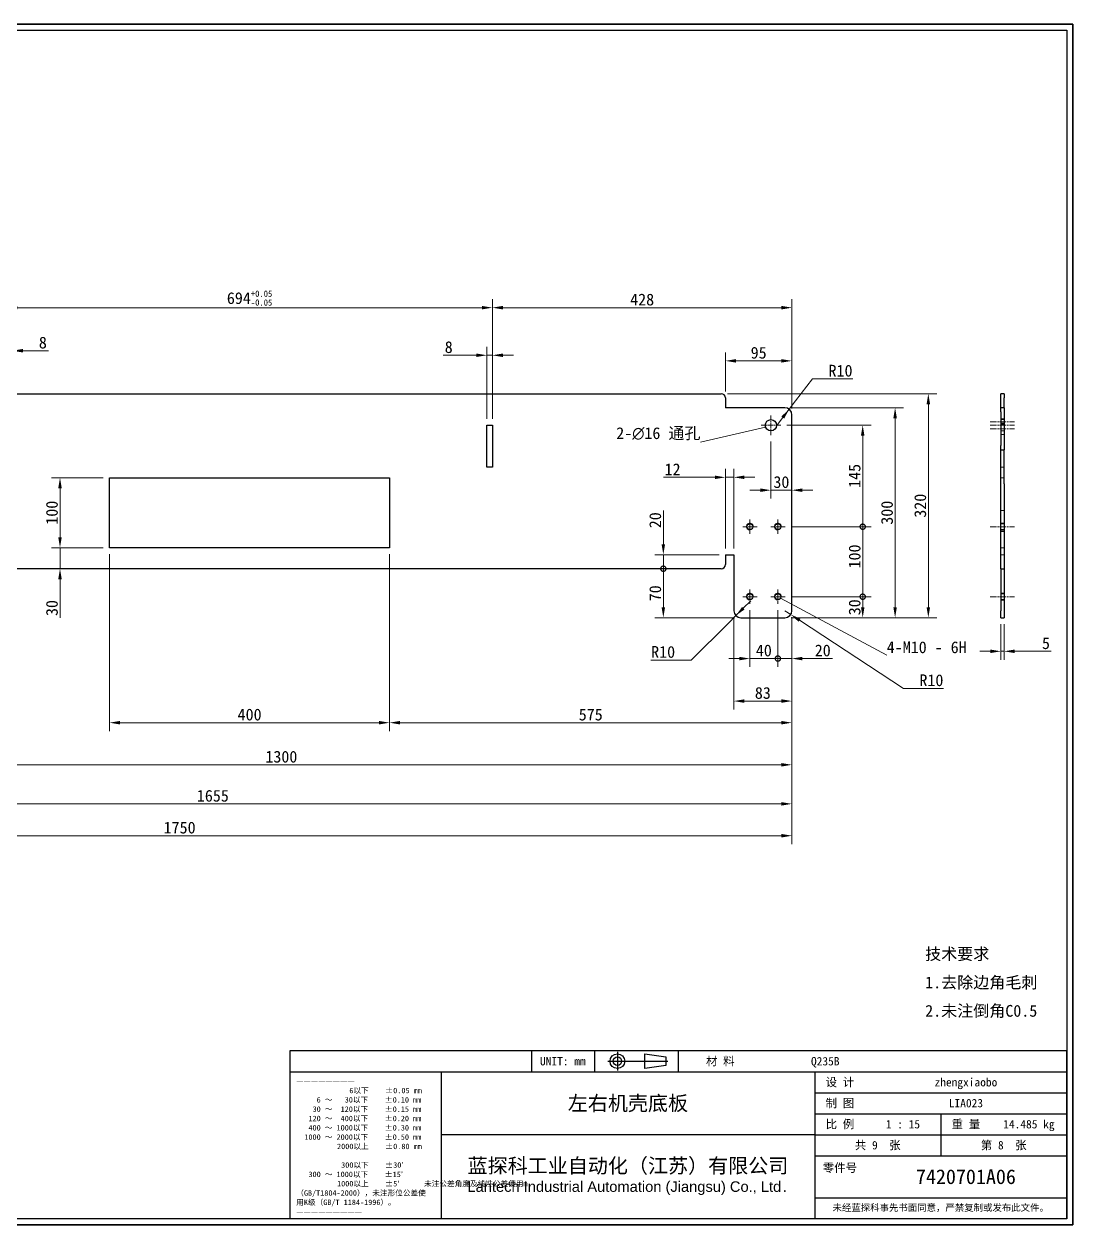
# Model space of a CAD drawing. Header units: millimetres. Extents: x 36 to 2487, y 33 to 1749.
# Drawn here: x 988 to 2487, y 33 to 1749 of the extents above; entities that cross this region are included whole.
import ezdxf
from ezdxf.enums import TextEntityAlignment as Align

# ---------------------------------------------------------------- set-up
doc = ezdxf.new("R2010")
doc.units = ezdxf.units.MM
doc.header["$LTSCALE"] = 6
doc.linetypes.add('CHAIN', pattern=[0.3543, 0.2362, -0.0295, 0.0591, -0.0295])
doc.linetypes.add('DASHED', pattern=[0.2067, 0.1654, -0.0413])
for name, color, linetype, lineweight in [('1', 7, 'Continuous', 18), ('可见 (ISO)', 7, 'Continuous', 25), ('可见窄的 (ISO)', 7, 'Continuous', 18), ('图框 (ISO)', 7, 'Continuous', 35), ('标题 (ISO)', 7, 'Continuous', 25)]:
    doc.layers.add(name, color=color, linetype=linetype, lineweight=lineweight)
for name, color, linetype, lineweight, true_color in [('中心标记 (ISO)', 1, 'CHAIN', 18, 0xc2ff0000), ('中心线 (ISO)', 1, 'CHAIN', 18, 0xc2ff0000), ('尺寸 (ISO)', 7, 'Continuous', 18, 0xc2008000), ('符号 (ISO)', 7, 'Continuous', 18, 0xc2008000), ('隐藏 (ISO)', 5, 'DASHED', 18, 0xc20000ff)]:
    doc.layers.add(name, color=color, linetype=linetype, lineweight=lineweight, true_color=true_color)
doc.styles.get("Standard").update_dxf_attribs({"font": 'simfang.ttf'})
doc.styles.add('文本样式164', font='SimSun.ttf')
doc.styles.add('最新国标', font='simfang.ttf')
doc.styles.add('注释文本 (ISO)', font='simfang.ttf')
doc.styles.add('添加1', font='simfang.ttf')
doc.dimstyles.new('默认 (GB)', dxfattribs={"dimscale": 6, "dimtxt": 2.8, "dimasz": 2.5, "dimexe": 2, "dimexo": 1.5, "dimgap": 0.5, "dimtad": 1, "dimtoh": 1, "dimdsep": 46, "dimtxsty": '最新国标', "dimcen": 0.09, "dimdle": 10, "dimazin": 2, "dimtfac": 0.535714, "dimtdec": 3, "dimtmove": 0, "dimatfit": 3, "dimfxl": 1, "dimtolj": 1, "dimlwd": -1, "dimlwe": -1, "dimarcsym": 0})
doc.dimstyles.new('默认 (GB)$7', dxfattribs={"dimscale": 6, "dimtxt": 2.8, "dimasz": 2.5, "dimexe": 2, "dimexo": 1.5, "dimgap": 0.5, "dimtad": 1, "dimtoh": 1, "dimdsep": 46, "dimtxsty": '最新国标', "dimcen": 0.09, "dimdle": 10, "dimazin": 2, "dimtfac": 0.535714, "dimtdec": 3, "dimtmove": 0, "dimatfit": 3, "dimfxl": 1, "dimtolj": 1, "dimlwd": -1, "dimlwe": -1, "dimarcsym": 0})

# ---------------------------------------------------------------- blocks, each defined once
blk = doc.blocks.new('图框 最新国标')
at = {"layer": '图框 (ISO)'}
for p, q in [((6, 7), (6, 291.5)), ((6, 291.5), (414.5, 291.5)), ((414.5, 291.5), (414.5, 5.5)), ((6, 7), (6, 5.5)), ((6, 7), (6, 5.5)), ((414.5, 5.5), (6, 5.5))]:
    blk.add_line(p, q, dxfattribs=at)
at = {"layer": '图框 (ISO)', "color": 7, "linetype": 'Continuous', "lineweight": 25}
for p, q in [((18, 290), (413, 290)), ((18, 7), (18, 290)), ((18, 290), (413, 290)), ((53, 290), (53, 282)), ((413, 290), (413, 7)), ((413, 290), (413, 7)), ((53, 282), (18, 282)), ((413, 7), (6, 7)), ((413, 7), (18, 7))]:
    blk.add_line(p, q, dxfattribs=at)
at = {"layer": '图框 (ISO)', "flags": 4}
blk.add_attdef('7420701A06', text='', height=2.5, rotation=180, dxfattribs=at).set_placement((35.5, 286), align=Align.MIDDLE_CENTER)
blk = doc.blocks.new('标题栏 最新国标')
at = {"layer": '标题 (ISO)'}
for p, q in [((381.98, -183.84), (196.98, -183.84)), ((196.98, -183.84), (196.98, -223.84)), ((254.48, -183.84), (254.48, -188.84)), ((269.48, -183.84), (269.48, -188.84)), ((281.48, -188.09), (281.48, -184.59)), ((281.48, -184.59), (286.48, -185.34)), ((286.48, -185.34), (286.48, -187.34)), ((289.48, -183.84), (289.48, -188.84)), ((381.98, -223.84), (381.98, -183.84)), ((383.48, -183.84), (383.48, -225.34)), ((286.48, -187.34), (281.48, -188.09)), ((196.98, -188.84), (381.98, -188.84)), ((232.98, -188.84), (232.98, -223.84)), ((321.98, -188.84), (321.98, -223.84)), ((321.98, -193.84), (381.98, -193.84)), ((321.98, -198.84), (381.98, -198.84)), ((351.98, -198.84), (351.98, -208.84)), ((321.98, -203.84), (232.98, -203.84)), ((321.98, -203.84), (381.98, -203.84)), ((321.98, -208.84), (381.98, -208.84)), ((321.98, -218.84), (381.98, -218.84)), ((196.98, -223.84), (381.98, -223.84)), ((383.48, -225.34), (196.98, -225.34))]:
    blk.add_line(p, q, dxfattribs=at)
at = {"layer": '标题 (ISO)', "linetype": 'CHAIN', "ltscale": 5.000333}
blk.add_line((274.98, -184.09), (274.98, -188.59), dxfattribs=at)
at = {"layer": '标题 (ISO)', "linetype": 'CHAIN', "ltscale": 15.834605}
blk.add_line((272.73, -186.34), (286.98, -186.34), dxfattribs=at)
at = {"layer": '标题 (ISO)'}
for radius in [1.75, 1]:
    blk.add_circle((274.98, -186.34), radius, dxfattribs=at)
at = {"layer": '1', "style": '文本样式164'}
for s, p in [('UNIT: mm', (261.98, -186.34)), ('材 料', (299.48, -186.34)), ('设 计', (327.98, -191.34)), ('制 图', (327.98, -196.34)), ('比 例', (327.98, -201.34)), ('重 量', (357.98, -201.34)), ('共 9  张', (336.98, -206.34)), ('第 8  张', (366.98, -206.34))]:
    blk.add_text(s, height=2, dxfattribs=at).set_placement(p, align=Align.MIDDLE_CENTER)
at = {"layer": '标题 (ISO)', "style": '注释文本 (ISO)'}
for s, insert, char_height, attachment_point, line_spacing_factor in [('————————\\P}\\fSimSun|b0|i0;{\\H1.3000;             6以下    ±0.05 mm\\P}\\fSimSun|b0|i0;{\\H1.3000;     6 ～   30以下    ±0.10 mm\\P}\\fSimSun|b0|i0;{\\H1.3000;    30 ～  120以下    ±0.15 mm\\P}\\fSimSun|b0|i0;{\\H1.3000;   120 ～  400以下    ±0.20 mm\\P}\\fSimSun|b0|i0;{\\H1.3000;   400 ～ 1000以下    ±0.30 mm\\P}\\fSimSun|b0|i0;{\\H1.3000;  1000 ～ 2000以下    ±0.50 mm\\P}\\fSimSun|b0|i0;{\\H1.3000;          2000以上    ±0.80 mm\\P}\\fSimSun|b0|i0;{\\H1.3000;\\P}\\fSimSun|b0|i0;{\\H1.3000;           300以下    ±30′\\P}\\fSimSun|b0|i0;{\\H1.3000;   300 ～ 1000以下    ±15′\\P}\\fSimSun|b0|i0;{\\H1.3000;          1000以上    ±5′}\\fSimSun|b0|i0;{\\H1.3000;      未注公差角度及线性公差使用m\\P}\\fSimSun|b0|i0;{\\H1.3000;（GB/T1804-2000），未注形位公差使\\P}\\fSimSun|b0|i0;{\\H1.3000;用K级（GB/T 1184-1996）。\\P}\\fSimSun|b0|i0;{\\H1.3000;—————————', (198.48, -206.63), 1.3, 4, 1.023913), ('\\pxsm0.94;\\fMicrosoft YaHei|b0|i0;{\\H3.5000;蓝探科工业自动化（江苏）有限公司\\P}\\fArial|b0|i0;{\\H2.5000;Lantech Industrial Automation (Jiangsu) Co., Ltd}\\fFangSong|b0|i0;{\\H2.5000;.}', (277.48, -213.84), 2, 5, 0.978695)]:
    blk.add_mtext(s, dxfattribs=dict(at, insert=insert, char_height=char_height, attachment_point=attachment_point, line_spacing_factor=line_spacing_factor))
at = {"layer": '标题 (ISO)', "attachment_point": 5, "style": '注释文本 (ISO)'}
for s, insert, char_height in [('\\fFangSong|b0|i0;LIA023', (357.98, -196.34), 2), ('\\fFangSong|b0|i0;零件号', (327.98, -211.84), 2), ('\\fSimSun|b0|i0;{\\H1.6000;未经蓝探科事先书面同意，严禁复制或发布此文件。}', (351.98, -221.34), 1.6)]:
    blk.add_mtext(s, dxfattribs=dict(at, insert=insert, char_height=char_height))
at = {"layer": '标题 (ISO)', "flags": 4}
for tag, height, p in [('Q235B', 2, (324.48, -186.34)), ('zhengxiaobo', 2, (357.98, -191.34)), ('左右机壳底板', 3.5, (277.48, -196.34)), ('1 : 15', 2, (342.98, -201.34)), ('14.485 kg', 2, (372.98, -201.34)), ('7420701A06', 3.5, (357.98, -213.84))]:
    blk.add_attdef(tag, text='', height=height, dxfattribs=at).set_placement(p, align=Align.MIDDLE_CENTER)
blk = doc.blocks.new('*D5')
at = {"layer": 'Defpoints', "color": 0}
for p in [(430.3, 1092.2), (2085.3, 910.7), (430.3, 634.7)]:
    blk.add_point(p, dxfattribs=at)
at = {"layer": '尺寸 (ISO)', "color": 116, "true_color": 0x000000}
for p, q in [((430.3, 1083.2), (430.3, 622.7)), ((2085.3, 901.7), (2085.3, 622.7)), ((2070.3, 634.7), (445.3, 634.7))]:
    blk.add_line(p, q, dxfattribs=at)
for points in [[(445.3, 637.2), (445.3, 632.2), (430.3, 634.7)], [(2070.3, 637.2), (2070.3, 632.2), (2085.3, 634.7)]]:
    blk.add_solid(points, dxfattribs=at)
at = {"layer": '尺寸 (ISO)', "insert": (1257.8, 646.2), "char_height": 16.8, "attachment_point": 5, "style": '最新国标'}
blk.add_mtext('\\A1;1655', dxfattribs=at)
blk = doc.blocks.new('*D6')
at = {"layer": 'Defpoints', "color": 0}
for p in [(2002.3, 910.7), (2085.3, 910.7), (2002.3, 781.6)]:
    blk.add_point(p, dxfattribs=at)
at = {"layer": '尺寸 (ISO)', "color": 116, "true_color": 0x000000}
for p, q in [((2002.3, 901.7), (2002.3, 769.6)), ((2085.3, 901.7), (2085.3, 769.6)), ((2070.3, 781.6), (2017.3, 781.6))]:
    blk.add_line(p, q, dxfattribs=at)
for points in [[(2017.3, 784.1), (2017.3, 779.1), (2002.3, 781.6)], [(2070.3, 784.1), (2070.3, 779.1), (2085.3, 781.6)]]:
    blk.add_solid(points, dxfattribs=at)
at = {"layer": '尺寸 (ISO)', "insert": (2043.8, 793.1), "char_height": 16.8, "attachment_point": 5, "style": '最新国标'}
blk.add_mtext('\\A1;83', dxfattribs=at)
blk = doc.blocks.new('*D7')
at = {"layer": 'Defpoints', "color": 0}
for p in [(2002.3, 1101.3), (1990.3, 990.7), (2002.3, 990.7)]:
    blk.add_point(p, dxfattribs=at)
at = {"layer": '尺寸 (ISO)', "color": 116, "true_color": 0x000000}
for p, q in [((1975.3, 1101.3), (1901.7, 1101.3)), ((1990.3, 999.7), (1990.3, 1113.3)), ((2002.3, 1101.3), (1990.3, 1101.3)), ((2002.3, 999.7), (2002.3, 1113.3)), ((2017.3, 1101.3), (2032.3, 1101.3))]:
    blk.add_line(p, q, dxfattribs=at)
for points in [[(1975.3, 1103.8), (1975.3, 1098.8), (1990.3, 1101.3)], [(2017.3, 1103.8), (2017.3, 1098.8), (2002.3, 1101.3)]]:
    blk.add_solid(points, dxfattribs=at)
at = {"layer": '尺寸 (ISO)', "insert": (1914.8, 1112.7), "char_height": 16.8, "attachment_point": 5, "style": '最新国标'}
blk.add_mtext('\\A1;12', dxfattribs=at)
blk = doc.blocks.new('*D8')
at = {"layer": 'Defpoints', "color": 0}
for p in [(2075.3, 1200.7), (2075.3, 900.7), (2232.8, 900.7)]:
    blk.add_point(p, dxfattribs=at)
at = {"layer": '尺寸 (ISO)', "color": 116, "true_color": 0x000000}
for p, q in [((2084.3, 1200.7), (2244.8, 1200.7)), ((2232.8, 1185.7), (2232.8, 915.7)), ((2084.3, 900.7), (2244.8, 900.7))]:
    blk.add_line(p, q, dxfattribs=at)
for points in [[(2230.3, 1185.7), (2235.3, 1185.7), (2232.8, 1200.7)], [(2230.3, 915.7), (2235.3, 915.7), (2232.8, 900.7)]]:
    blk.add_solid(points, dxfattribs=at)
at = {"layer": '尺寸 (ISO)', "insert": (2221.3, 1050.7), "char_height": 16.8, "attachment_point": 5, "rotation": 90, "style": '最新国标'}
blk.add_mtext('\\A1;300', dxfattribs=at)
blk = doc.blocks.new('*D9')
at = {"layer": 'Defpoints', "color": 0}
for p in [(1984.3, 1220.7), (2075.3, 900.7), (2280.3, 900.7)]:
    blk.add_point(p, dxfattribs=at)
at = {"layer": '尺寸 (ISO)', "color": 116, "true_color": 0x000000}
for p, q in [((1993.3, 1220.7), (2292.3, 1220.7)), ((2280.3, 1205.7), (2280.3, 915.7)), ((2084.3, 900.7), (2292.3, 900.7))]:
    blk.add_line(p, q, dxfattribs=at)
for points in [[(2277.8, 1205.7), (2282.8, 1205.7), (2280.3, 1220.7)], [(2277.8, 915.7), (2282.8, 915.7), (2280.3, 900.7)]]:
    blk.add_solid(points, dxfattribs=at)
at = {"layer": '尺寸 (ISO)', "insert": (2268.8, 1060.7), "char_height": 16.8, "attachment_point": 5, "rotation": 90, "style": '最新国标'}
blk.add_mtext('\\A1;320', dxfattribs=at)
blk = doc.blocks.new('*D10')
at = {"layer": 'Defpoints', "color": 0}
for p in [(2085.3, 1267.7), (1990.3, 1214.7), (2085.3, 1190.7)]:
    blk.add_point(p, dxfattribs=at)
at = {"layer": '尺寸 (ISO)', "color": 116, "true_color": 0x000000}
for p, q in [((1990.3, 1223.7), (1990.3, 1279.7)), ((2085.3, 1199.7), (2085.3, 1279.7)), ((2005.3, 1267.7), (2070.3, 1267.7))]:
    blk.add_line(p, q, dxfattribs=at)
for points in [[(2005.3, 1270.2), (2005.3, 1265.2), (1990.3, 1267.7)], [(2070.3, 1270.2), (2070.3, 1265.2), (2085.3, 1267.7)]]:
    blk.add_solid(points, dxfattribs=at)
at = {"layer": '尺寸 (ISO)', "insert": (2037.8, 1279.2), "char_height": 16.8, "attachment_point": 5, "style": '最新国标'}
blk.add_mtext('\\A1;95', dxfattribs=at)
blk = doc.blocks.new('*D13')
at = {"layer": 'Defpoints', "color": 0}
for p in [(2383.7, 900.7), (2388.7, 900.7), (2388.7, 852.7)]:
    blk.add_point(p, dxfattribs=at)
at = {"layer": '尺寸 (ISO)', "color": 116, "true_color": 0x000000}
for p, q in [((2383.7, 891.7), (2383.7, 840.7)), ((2388.7, 891.7), (2388.7, 840.7)), ((2368.7, 852.7), (2353.7, 852.7)), ((2383.7, 852.7), (2388.7, 852.7)), ((2403.7, 852.7), (2456, 852.7))]:
    blk.add_line(p, q, dxfattribs=at)
for points in [[(2368.7, 855.2), (2368.7, 850.2), (2383.7, 852.7)], [(2403.7, 855.2), (2403.7, 850.2), (2388.7, 852.7)]]:
    blk.add_solid(points, dxfattribs=at)
at = {"layer": '尺寸 (ISO)', "insert": (2448.4, 864.2), "char_height": 16.8, "attachment_point": 5, "style": '最新国标'}
blk.add_mtext('\\A1;5', dxfattribs=at)
blk = doc.blocks.new('*D14')
at = {"layer": 'Defpoints', "color": 0}
for p in [(1510.3, 1000.7), (2085.3, 910.7), (1510.3, 750.7)]:
    blk.add_point(p, dxfattribs=at)
at = {"layer": '尺寸 (ISO)', "color": 116, "true_color": 0x000000}
for p, q in [((1510.3, 991.7), (1510.3, 738.7)), ((2085.3, 901.7), (2085.3, 738.7)), ((2070.3, 750.7), (1525.3, 750.7))]:
    blk.add_line(p, q, dxfattribs=at)
for points in [[(1525.3, 753.2), (1525.3, 748.2), (1510.3, 750.7)], [(2070.3, 753.2), (2070.3, 748.2), (2085.3, 750.7)]]:
    blk.add_solid(points, dxfattribs=at)
at = {"layer": '尺寸 (ISO)', "insert": (1797.8, 762.2), "char_height": 16.8, "attachment_point": 5, "style": '最新国标'}
blk.add_mtext('\\A1;575', dxfattribs=at)
blk = doc.blocks.new('*D15')
at = {"layer": 'Defpoints', "color": 0}
for p in [(1110.3, 1000.7), (1510.3, 1000.7), (1110.3, 750.7)]:
    blk.add_point(p, dxfattribs=at)
at = {"layer": '尺寸 (ISO)', "color": 116, "true_color": 0x000000}
for p, q in [((1110.3, 991.7), (1110.3, 738.7)), ((1510.3, 991.7), (1510.3, 738.7)), ((1495.3, 750.7), (1125.3, 750.7))]:
    blk.add_line(p, q, dxfattribs=at)
for points in [[(1125.3, 753.2), (1125.3, 748.2), (1110.3, 750.7)], [(1495.3, 753.2), (1495.3, 748.2), (1510.3, 750.7)]]:
    blk.add_solid(points, dxfattribs=at)
at = {"layer": '尺寸 (ISO)', "insert": (1310.3, 762.2), "char_height": 16.8, "attachment_point": 5, "style": '最新国标'}
blk.add_mtext('\\A1;400', dxfattribs=at)
blk = doc.blocks.new('*D16')
at = {"layer": 'Defpoints', "color": 0}
for p in [(1657.3, 1343.7), (2085.3, 1190.7), (1657.3, 1175.7)]:
    blk.add_point(p, dxfattribs=at)
at = {"layer": '尺寸 (ISO)', "color": 116, "true_color": 0x000000}
for p, q in [((1657.3, 1184.7), (1657.3, 1355.7)), ((2085.3, 1199.7), (2085.3, 1355.7)), ((2070.3, 1343.7), (1672.3, 1343.7))]:
    blk.add_line(p, q, dxfattribs=at)
for points in [[(1672.3, 1346.2), (1672.3, 1341.2), (1657.3, 1343.7)], [(2070.3, 1346.2), (2070.3, 1341.2), (2085.3, 1343.7)]]:
    blk.add_solid(points, dxfattribs=at)
at = {"layer": '尺寸 (ISO)', "insert": (1871.3, 1355.2), "char_height": 16.8, "attachment_point": 5, "style": '最新国标'}
blk.add_mtext('\\A1;428', dxfattribs=at)
blk = doc.blocks.new('*D17')
at = {"layer": 'Defpoints', "color": 0}
for p in [(1110.3, 1000.7), (1004.6, 970.7), (1039.4, 970.7)]:
    blk.add_point(p, dxfattribs=at)
at = {"layer": '尺寸 (ISO)', "color": 116, "true_color": 0x000000}
for p, q in [((1039.4, 1015.7), (1039.4, 1030.7)), ((1101.3, 1000.7), (1027.4, 1000.7)), ((1039.4, 1000.7), (1039.4, 970.7)), ((1039.4, 955.7), (1039.4, 900.5))]:
    blk.add_line(p, q, dxfattribs=at)
for points in [[(1036.9, 1015.7), (1041.9, 1015.7), (1039.4, 1000.7)], [(1036.9, 955.7), (1041.9, 955.7), (1039.4, 970.7)]]:
    blk.add_solid(points, dxfattribs=at)
at = {"layer": '尺寸 (ISO)', "insert": (1027.9, 914.5), "char_height": 16.8, "attachment_point": 5, "rotation": 90, "style": '最新国标'}
blk.add_mtext('\\A1;30', dxfattribs=at)
blk = doc.blocks.new('*D18')
at = {"layer": 'Defpoints', "color": 0}
for p in [(1110.3, 1100.7), (1039.4, 1000.7), (1110.3, 1000.7)]:
    blk.add_point(p, dxfattribs=at)
at = {"layer": '尺寸 (ISO)', "color": 116, "true_color": 0x000000}
for p, q in [((1101.3, 1100.7), (1027.4, 1100.7)), ((1039.4, 1085.7), (1039.4, 1015.7)), ((1101.3, 1000.7), (1027.4, 1000.7))]:
    blk.add_line(p, q, dxfattribs=at)
for points in [[(1036.9, 1085.7), (1041.9, 1085.7), (1039.4, 1100.7)], [(1036.9, 1015.7), (1041.9, 1015.7), (1039.4, 1000.7)]]:
    blk.add_solid(points, dxfattribs=at)
at = {"layer": '尺寸 (ISO)', "insert": (1027.9, 1050.7), "char_height": 16.8, "attachment_point": 5, "rotation": 90, "style": '最新国标'}
blk.add_mtext('\\A1;100', dxfattribs=at)
blk = doc.blocks.new('*D19')
at = {"layer": 'Defpoints', "color": 0}
for p in [(963.3, 1343.7), (963.3, 1175.7), (1657.3, 1175.7)]:
    blk.add_point(p, dxfattribs=at)
at = {"layer": '尺寸 (ISO)', "color": 116, "true_color": 0x000000}
for p, q in [((963.3, 1184.7), (963.3, 1355.7)), ((1657.3, 1184.7), (1657.3, 1355.7)), ((1642.3, 1343.7), (978.3, 1343.7))]:
    blk.add_line(p, q, dxfattribs=at)
for points in [[(978.3, 1346.2), (978.3, 1341.2), (963.3, 1343.7)], [(1642.3, 1346.2), (1642.3, 1341.2), (1657.3, 1343.7)]]:
    blk.add_solid(points, dxfattribs=at)
at = {"layer": '尺寸 (ISO)', "insert": (1310.3, 1357.4), "char_height": 16.8, "attachment_point": 5, "style": '最新国标'}
blk.add_mtext('\\A1;694{\\H9;\\S+0.05^-0.05;}', dxfattribs=at)
blk = doc.blocks.new('*D20')
at = {"layer": 'Defpoints', "color": 0}
for p in [(971.3, 1282.2), (963.3, 1175.7), (971.3, 1175.7)]:
    blk.add_point(p, dxfattribs=at)
at = {"layer": '尺寸 (ISO)', "color": 116, "true_color": 0x000000}
for p, q in [((963.3, 1184.7), (963.3, 1294.2)), ((971.3, 1184.7), (971.3, 1294.2)), ((948.3, 1282.2), (933.3, 1282.2)), ((963.3, 1282.2), (971.3, 1282.2)), ((986.3, 1282.2), (1022.8, 1282.2))]:
    blk.add_line(p, q, dxfattribs=at)
for points in [[(948.3, 1284.7), (948.3, 1279.7), (963.3, 1282.2)], [(986.3, 1284.7), (986.3, 1279.7), (971.3, 1282.2)]]:
    blk.add_solid(points, dxfattribs=at)
at = {"layer": '尺寸 (ISO)', "insert": (1014.9, 1293.7), "char_height": 16.8, "attachment_point": 5, "style": '最新国标'}
blk.add_mtext('\\A1;8', dxfattribs=at)
blk = doc.blocks.new('*D21')
at = {"layer": 'Defpoints', "color": 0}
for p in [(1657.3, 1275.7), (1649.3, 1175.7), (1657.3, 1175.7)]:
    blk.add_point(p, dxfattribs=at)
at = {"layer": '尺寸 (ISO)', "color": 116, "true_color": 0x000000}
for p, q in [((1649.3, 1184.7), (1649.3, 1287.7)), ((1657.3, 1184.7), (1657.3, 1287.7)), ((1634.3, 1275.7), (1587, 1275.7)), ((1657.3, 1275.7), (1649.3, 1275.7)), ((1672.3, 1275.7), (1687.3, 1275.7))]:
    blk.add_line(p, q, dxfattribs=at)
for points in [[(1634.3, 1278.2), (1634.3, 1273.2), (1649.3, 1275.7)], [(1672.3, 1278.2), (1672.3, 1273.2), (1657.3, 1275.7)]]:
    blk.add_solid(points, dxfattribs=at)
at = {"layer": '尺寸 (ISO)', "insert": (1594.9, 1287.2), "char_height": 16.8, "attachment_point": 5, "style": '最新国标'}
blk.add_mtext('\\A1;8', dxfattribs=at)
blk = doc.blocks.new('_DotSmall')
at = {"color": 0, "linetype": 'ByBlock', "const_width": 0.5}
blk.add_lwpolyline([(-0.0625, 0, 1), (0.0625, 0, 1)], format="xyb", close=True, dxfattribs=at)
blk = doc.blocks.new('*D25')
at = {"layer": 'Defpoints', "color": 0}
for p in [(2075.5, 930.7), (2186.5, 930.7), (2075.3, 900.7)]:
    blk.add_point(p, dxfattribs=at)
at = {"layer": '尺寸 (ISO)', "color": 116, "true_color": 0x000000}
for p, q in [((2084.5, 930.7), (2198.5, 930.7)), ((2186.5, 915.7), (2186.5, 930.7)), ((2084.3, 900.7), (2198.5, 900.7))]:
    blk.add_line(p, q, dxfattribs=at)
blk.add_solid([(2184, 915.7), (2189, 915.7), (2186.5, 900.7)], dxfattribs=at)
at = {"layer": '尺寸 (ISO)', "color": 116, "true_color": 0x000000, "xscale": 15, "yscale": 15, "zscale": 15, "rotation": 90}
blk.add_blockref('_DotSmall', (2186.5, 930.7), dxfattribs=at)
at = {"layer": '尺寸 (ISO)', "insert": (2175, 915.6), "char_height": 16.8, "attachment_point": 5, "rotation": 90, "style": '最新国标'}
blk.add_mtext('\\A1;30', dxfattribs=at)
blk = doc.blocks.new('*D26')
at = {"layer": 'Defpoints', "color": 0}
for p in [(2075.5, 1030.7), (2186.5, 1030.7), (2075.5, 930.7)]:
    blk.add_point(p, dxfattribs=at)
at = {"layer": '尺寸 (ISO)', "color": 116, "true_color": 0x000000}
for p, q in [((2084.5, 1030.7), (2198.5, 1030.7)), ((2186.5, 930.7), (2186.5, 1030.7)), ((2084.5, 930.7), (2198.5, 930.7))]:
    blk.add_line(p, q, dxfattribs=at)
at = {"layer": '尺寸 (ISO)', "color": 116, "true_color": 0x000000, "xscale": 15, "yscale": 15, "zscale": 15}
for p, rotation in [((2186.5, 1030.7), 90), ((2186.5, 930.7), 270)]:
    blk.add_blockref('_DotSmall', p, dxfattribs=dict(at, rotation=rotation))
at = {"layer": '尺寸 (ISO)', "insert": (2175, 988.2), "char_height": 16.8, "attachment_point": 5, "rotation": 90, "style": '最新国标'}
blk.add_mtext('\\A1;100', dxfattribs=at)
blk = doc.blocks.new('*D27')
at = {"layer": 'Defpoints', "color": 0}
for p in [(2069.3, 1175.7), (2186.5, 1175.7), (2075.5, 1030.7)]:
    blk.add_point(p, dxfattribs=at)
at = {"layer": '尺寸 (ISO)', "color": 116, "true_color": 0x000000}
for p, q in [((2078.3, 1175.7), (2198.5, 1175.7)), ((2186.5, 1030.7), (2186.5, 1160.7)), ((2084.5, 1030.7), (2198.5, 1030.7))]:
    blk.add_line(p, q, dxfattribs=at)
blk.add_solid([(2184, 1160.7), (2189, 1160.7), (2186.5, 1175.7)], dxfattribs=at)
at = {"layer": '尺寸 (ISO)', "color": 116, "true_color": 0x000000, "xscale": 15, "yscale": 15, "zscale": 15, "rotation": 270}
blk.add_blockref('_DotSmall', (2186.5, 1030.7), dxfattribs=at)
at = {"layer": '尺寸 (ISO)', "insert": (2175, 1103.3), "char_height": 16.8, "attachment_point": 5, "rotation": 90, "style": '最新国标'}
blk.add_mtext('\\A1;145', dxfattribs=at)
blk = doc.blocks.new('*D28')
at = {"layer": 'Defpoints', "color": 0}
for p in [(1901.6, 970.7), (1984.3, 970.7), (2012.3, 900.7)]:
    blk.add_point(p, dxfattribs=at)
at = {"layer": '尺寸 (ISO)', "color": 116, "true_color": 0x000000}
for p, q in [((1901.6, 915.7), (1901.6, 970.7)), ((2003.3, 900.7), (1889.6, 900.7))]:
    blk.add_line(p, q, dxfattribs=at)
blk.add_solid([(1899.1, 915.7), (1904.1, 915.7), (1901.6, 900.7)], dxfattribs=at)
at = {"layer": '尺寸 (ISO)', "color": 116, "true_color": 0x000000, "xscale": 15, "yscale": 15, "zscale": 15, "rotation": 90}
blk.add_blockref('_DotSmall', (1901.6, 970.7), dxfattribs=at)
at = {"layer": '尺寸 (ISO)', "insert": (1890.1, 935.6), "char_height": 16.8, "attachment_point": 5, "rotation": 90, "style": '最新国标'}
blk.add_mtext('\\A1;70', dxfattribs=at)
blk = doc.blocks.new('*D29')
at = {"layer": 'Defpoints', "color": 0}
for p in [(1901.6, 990.7), (1990.3, 990.7), (1984.3, 970.7)]:
    blk.add_point(p, dxfattribs=at)
at = {"layer": '尺寸 (ISO)', "color": 116, "true_color": 0x000000}
for p, q in [((1901.6, 1005.7), (1901.6, 1054)), ((1981.3, 990.7), (1889.6, 990.7)), ((1901.6, 970.7), (1901.6, 990.7)), ((1901.6, 970.7), (1901.6, 955.7))]:
    blk.add_line(p, q, dxfattribs=at)
blk.add_solid([(1899.1, 1005.7), (1904.1, 1005.7), (1901.6, 990.7)], dxfattribs=at)
at = {"layer": '尺寸 (ISO)', "color": 116, "true_color": 0x000000, "xscale": 15, "yscale": 15, "zscale": 15, "rotation": 90}
blk.add_blockref('_DotSmall', (1901.6, 970.7), dxfattribs=at)
at = {"layer": '尺寸 (ISO)', "insert": (1890.1, 1040), "char_height": 16.8, "attachment_point": 5, "rotation": 90, "style": '最新国标'}
blk.add_mtext('\\A1;20', dxfattribs=at)
blk = doc.blocks.new('*D30')
at = {"layer": 'Defpoints', "color": 0}
for p in [(2025.3, 920.5), (2065.3, 920.5), (2065.3, 842.3)]:
    blk.add_point(p, dxfattribs=at)
at = {"layer": '尺寸 (ISO)', "color": 116, "true_color": 0x000000}
for p, q in [((2025.3, 911.5), (2025.3, 830.3)), ((2065.3, 911.5), (2065.3, 830.3)), ((2010.3, 842.3), (1995.3, 842.3)), ((2025.3, 842.3), (2040.3, 842.3)), ((2040.3, 842.3), (2065.3, 842.3))]:
    blk.add_line(p, q, dxfattribs=at)
blk.add_solid([(2010.3, 844.8), (2010.3, 839.8), (2025.3, 842.3)], dxfattribs=at)
at = {"layer": '尺寸 (ISO)', "color": 116, "true_color": 0x000000, "xscale": 15, "yscale": 15, "zscale": 15, "rotation": 180}
blk.add_blockref('_DotSmall', (2065.3, 842.3), dxfattribs=at)
at = {"layer": '尺寸 (ISO)', "insert": (2045.2, 853.8), "char_height": 16.8, "attachment_point": 5, "style": '最新国标'}
blk.add_mtext('\\A1;40', dxfattribs=at)
blk = doc.blocks.new('*D31')
at = {"layer": 'Defpoints', "color": 0}
for p in [(2065.3, 920.5), (2085.3, 910.7), (2085.3, 842.3)]:
    blk.add_point(p, dxfattribs=at)
at = {"layer": '尺寸 (ISO)', "color": 116, "true_color": 0x000000}
for p, q in [((2065.3, 911.5), (2065.3, 830.3)), ((2085.3, 901.7), (2085.3, 830.3)), ((2065.3, 842.3), (2050.3, 842.3)), ((2065.3, 842.3), (2085.3, 842.3)), ((2100.3, 842.3), (2143.4, 842.3))]:
    blk.add_line(p, q, dxfattribs=at)
blk.add_solid([(2100.3, 844.8), (2100.3, 839.8), (2085.3, 842.3)], dxfattribs=at)
at = {"layer": '尺寸 (ISO)', "color": 116, "true_color": 0x000000, "xscale": 15, "yscale": 15, "zscale": 15}
blk.add_blockref('_DotSmall', (2065.3, 842.3), dxfattribs=at)
at = {"layer": '尺寸 (ISO)', "insert": (2129.4, 853.8), "char_height": 16.8, "attachment_point": 5, "style": '最新国标'}
blk.add_mtext('\\A1;20', dxfattribs=at)
blk = doc.blocks.new('*D32')
at = {"layer": 'Defpoints', "color": 0}
for p in [(2055.3, 1161.7), (2085.3, 1082.9), (2085.3, 1082.9)]:
    blk.add_point(p, dxfattribs=at)
at = {"layer": '尺寸 (ISO)', "color": 116, "true_color": 0x000000}
for p, q in [((2055.3, 1152.7), (2055.3, 1070.9)), ((2040.3, 1082.9), (2025.3, 1082.9)), ((2055.3, 1082.9), (2085.3, 1082.9)), ((2100.3, 1082.9), (2115.3, 1082.9))]:
    blk.add_line(p, q, dxfattribs=at)
for points in [[(2040.3, 1085.4), (2040.3, 1080.4), (2055.3, 1082.9)], [(2100.3, 1085.4), (2100.3, 1080.4), (2085.3, 1082.9)]]:
    blk.add_solid(points, dxfattribs=at)
at = {"layer": '尺寸 (ISO)', "insert": (2070.3, 1094.4), "char_height": 16.8, "attachment_point": 5, "style": '最新国标'}
blk.add_mtext('\\A1;30', dxfattribs=at)
blk = doc.blocks.new('*D35')
at = {"layer": 'Defpoints', "color": 0}
for p in [(335.3, 1146.7), (2085.3, 910.7), (2085.3, 589.2)]:
    blk.add_point(p, dxfattribs=at)
at = {"layer": '尺寸 (ISO)', "color": 116, "true_color": 0x000000}
for p, q in [((335.3, 1137.7), (335.3, 577.2)), ((2085.3, 901.7), (2085.3, 577.2)), ((350.3, 589.2), (2070.3, 589.2))]:
    blk.add_line(p, q, dxfattribs=at)
for points in [[(350.3, 591.7), (350.3, 586.7), (335.3, 589.2)], [(2070.3, 591.7), (2070.3, 586.7), (2085.3, 589.2)]]:
    blk.add_solid(points, dxfattribs=at)
at = {"layer": '尺寸 (ISO)', "insert": (1210.3, 600.7), "char_height": 16.8, "attachment_point": 5, "style": '最新国标'}
blk.add_mtext('\\A1;1750', dxfattribs=at)
blk = doc.blocks.new('*D39')
at = {"layer": 'Defpoints', "color": 0}
for p in [(2075.3, 1190.7), (2081.4, 1198.6)]:
    blk.add_point(p, dxfattribs=at)
at = {"layer": '尺寸 (ISO)', "color": 116, "true_color": 0x000000}
for p, q in [((2114.9, 1242), (2090.6, 1210.5)), ((2172.2, 1242), (2114.9, 1242)), ((2081.4, 1198.6), (2090.6, 1210.5)), ((2072.3, 1186.8), (2063.1, 1174.9)), ((2075.3, 1190.7), (2081.4, 1198.6))]:
    blk.add_line(p, q, dxfattribs=at)
blk.add_solid([(2070.3, 1188.3), (2074.2, 1185.2), (2081.4, 1198.6)], dxfattribs=at)
at = {"layer": '尺寸 (ISO)', "insert": (2154.8, 1253.5), "char_height": 16.8, "attachment_point": 5, "style": '最新国标'}
blk.add_mtext('\\A1;R10', dxfattribs=at)
blk = doc.blocks.new('*D40')
at = {"layer": 'Defpoints', "color": 0}
for p in [(2075.3, 910.7), (2083.7, 905.2)]:
    blk.add_point(p, dxfattribs=at)
at = {"layer": '尺寸 (ISO)', "color": 116, "true_color": 0x000000}
for p, q in [((2075.3, 910.7), (2083.7, 905.2)), ((2244.8, 799.7), (2096.2, 897)), ((2302.1, 799.7), (2244.8, 799.7))]:
    blk.add_line(p, q, dxfattribs=at)
blk.add_solid([(2097.6, 899.1), (2094.9, 894.9), (2083.7, 905.2)], dxfattribs=at)
at = {"layer": '尺寸 (ISO)', "insert": (2284.7, 811.2), "char_height": 16.8, "attachment_point": 5, "style": '最新国标'}
blk.add_mtext('\\A1;R10', dxfattribs=at)
blk = doc.blocks.new('*D41')
at = {"layer": 'Defpoints', "color": 0}
for p in [(2012.3, 910.7), (2005.2, 903.7)]:
    blk.add_point(p, dxfattribs=at)
at = {"layer": '尺寸 (ISO)', "color": 116, "true_color": 0x000000}
for p, q in [((2012.3, 910.7), (2005.2, 903.7)), ((2015.9, 914.2), (2026.5, 924.8)), ((1941.2, 840.2), (1994.6, 893.1)), ((2005.2, 903.7), (1994.6, 893.1)), ((1883.9, 840.2), (1941.2, 840.2))]:
    blk.add_line(p, q, dxfattribs=at)
blk.add_solid([(2014.1, 916), (2017.6, 912.5), (2005.2, 903.7)], dxfattribs=at)
at = {"layer": '尺寸 (ISO)', "insert": (1901.3, 851.7), "char_height": 16.8, "attachment_point": 5, "style": '最新国标'}
blk.add_mtext('\\A1;R10', dxfattribs=at)
blk = doc.blocks.new('*D47')
at = {"layer": 'Defpoints', "color": 0}
for p in [(614.7, 1017.7), (2085.3, 910.7), (2085.3, 690.5)]:
    blk.add_point(p, dxfattribs=at)
at = {"layer": '尺寸 (ISO)', "color": 116, "true_color": 0x000000}
for p, q in [((614.7, 1008.7), (614.7, 678.5)), ((2085.3, 901.7), (2085.3, 678.5)), ((629.7, 690.5), (2070.3, 690.5))]:
    blk.add_line(p, q, dxfattribs=at)
for points in [[(629.7, 693), (629.7, 688), (614.7, 690.5)], [(2070.3, 693), (2070.3, 688), (2085.3, 690.5)]]:
    blk.add_solid(points, dxfattribs=at)
at = {"layer": '尺寸 (ISO)', "insert": (1350, 702), "char_height": 16.8, "attachment_point": 5, "style": '最新国标'}
blk.add_mtext('\\A1; \\fFangSong|b0|i0;1300', dxfattribs=at)

msp = doc.modelspace()

# ---------------------------------------------------------------- linework, layer by layer
at = {"layer": '中心标记 (ISO)', "ltscale": 5.185534}
for p, q in [((2055.3237, 1189.7186), (2055.3237, 1161.7186)), ((2069.3237, 1175.7186), (2041.3237, 1175.7186))]:
    msp.add_line(p, q, dxfattribs=at)
at = {"layer": '中心标记 (ISO)', "ltscale": 3.77356}
for p, q in [((2035.5117, 1030.7186), (2015.1357, 1030.7186)), ((2025.3237, 1040.9066), (2025.3237, 1020.5306)), ((2075.5117, 1030.7186), (2055.1357, 1030.7186)), ((2065.3237, 1040.9066), (2065.3237, 1020.5306)), ((2035.5117, 930.7186), (2015.1357, 930.7186)), ((2025.3237, 940.9066), (2025.3237, 920.5306)), ((2075.5117, 930.7186), (2055.1357, 930.7186)), ((2065.3237, 940.9066), (2065.3237, 920.5306))]:
    msp.add_line(p, q, dxfattribs=at)
at = {"layer": '中心线 (ISO)', "ltscale": 6.481943}
for p, q in [((2368.6566, 1180.7186), (2403.6566, 1180.7186)), ((2368.6566, 1180.7186), (2403.6566, 1180.7186)), ((2368.6566, 1175.7186), (2403.6566, 1175.7186)), ((2368.6566, 1170.7186), (2403.6566, 1170.7186)), ((2368.6566, 1030.7186), (2403.6566, 1030.7186)), ((2368.6566, 930.7186), (2403.6566, 930.7186))]:
    msp.add_line(p, q, dxfattribs=at)
at = {"layer": '可见 (ISO)'}
for p, q in [((436.3237, 1220.7186), (1984.3237, 1220.7186)), ((2388.6566, 1220.7186), (2383.6566, 1220.7186)), ((2383.6566, 1214.7186), (2383.6566, 1220.7186)), ((2388.6566, 1220.7186), (2388.6566, 1214.7186)), ((1990.3237, 1214.7186), (1990.3237, 1200.7186)), ((2383.6566, 1200.7186), (2383.6566, 1214.7186)), ((2388.6566, 1200.7186), (2388.6566, 1214.7186)), ((2075.3237, 1200.7186), (1990.3237, 1200.7186)), ((2085.3237, 910.7186), (2085.3237, 1190.7186)), ((2383.6566, 1194.7186), (2383.6566, 1200.7186)), ((2388.6566, 1200.7186), (2383.6566, 1200.7186)), ((2383.6566, 1194.7186), (2383.6566, 1146.7186)), ((2388.6566, 1200.7186), (2388.6566, 1194.7186)), ((2388.6566, 1194.7186), (2388.6566, 1146.7186)), ((1649.3237, 1115.7186), (1649.3237, 1175.7186)), ((1649.3237, 1175.7186), (1657.3237, 1175.7186)), ((1657.3237, 1175.7186), (1657.3237, 1115.7186)), ((2383.6566, 1140.7186), (2383.6566, 1146.7186)), ((2383.6566, 1092.1827), (2383.6566, 1140.7186)), ((2383.6566, 1140.7186), (2388.6566, 1140.7186)), ((2388.6566, 1146.7186), (2388.6566, 1140.7186)), ((2388.6566, 1092.1827), (2388.6566, 1140.7186)), ((1657.3237, 1115.7186), (1649.3237, 1115.7186)), ((1110.3237, 1000.7186), (1110.3237, 1100.7186)), ((1110.3237, 1100.7186), (1510.3237, 1100.7186)), ((1510.3237, 1100.7186), (1510.3237, 1000.7186)), ((2383.6566, 1086.9865), (2383.6566, 1092.1827)), ((2383.6566, 971.5224), (2383.6566, 1086.9865)), ((2388.6566, 1092.1827), (2388.6566, 1086.9865)), ((2388.6566, 1086.9865), (2388.6566, 971.5224)), ((1510.3237, 1000.7186), (1110.3237, 1000.7186)), ((1990.3237, 990.7186), (2002.3237, 990.7186)), ((1990.3237, 990.7186), (1990.3237, 976.7186)), ((2002.3237, 990.7186), (2002.3237, 910.7186)), ((1984.3237, 970.7186), (636.3134, 970.7186)), ((2383.6566, 970.7186), (2383.6566, 971.5224)), ((2383.6566, 970.7186), (2383.6566, 910.7186)), ((2383.6566, 970.7186), (2388.6566, 970.7186)), ((2388.6566, 971.5224), (2388.6566, 970.7186)), ((2388.6566, 970.7186), (2388.6566, 910.7186)), ((2383.6566, 900.7186), (2383.6566, 910.7186)), ((2388.6566, 910.7186), (2388.6566, 900.7186)), ((2012.3237, 900.7186), (2075.3237, 900.7186)), ((2383.6566, 900.7186), (2388.6566, 900.7186))]:
    msp.add_line(p, q, dxfattribs=at)
for centre, radius in [((2055.3237, 1175.7186), 8), ((2025.3237, 1030.7186), 4.188), ((2065.3237, 1030.7186), 4.188), ((2025.3237, 930.7186), 4.188), ((2065.3237, 930.7186), 4.188)]:
    msp.add_circle(centre, radius, dxfattribs=at)
for centre, radius, start, end in [((1984.3237, 1214.7186), 6, 0, 90), ((2075.3237, 1190.7186), 10, 0, 90), ((1984.3237, 976.7186), 6, 270, 0), ((2012.3237, 910.7186), 10, 180, 270), ((2075.3237, 910.7186), 10, 270, 0)]:
    msp.add_arc(centre, radius, start, end, dxfattribs=at)
at = {"layer": '可见窄的 (ISO)'}
for centre in [(2025.3237, 1030.7186), (2065.3237, 1030.7186), (2025.3237, 930.7186), (2065.3237, 930.7186)]:
    msp.add_arc(centre, 5, 350, 260, dxfattribs=at)
at = {"layer": '隐藏 (ISO)', "ltscale": 1.587147}
for p, q in [((2388.6566, 1184.7186), (2383.6566, 1184.7186)), ((2383.6566, 1184.0421), (2388.6566, 1184.0421)), ((2383.6566, 1183.7186), (2388.6566, 1183.7186)), ((2383.6566, 1178.7186), (2388.6566, 1178.7186)), ((2383.6566, 1177.3951), (2388.6566, 1177.3951)), ((2383.6566, 1176.7186), (2388.6566, 1176.7186)), ((2388.6566, 1175.7186), (2383.6566, 1175.7186)), ((2383.6566, 1167.7186), (2388.6566, 1167.7186)), ((2383.6566, 1162.7186), (2388.6566, 1162.7186)), ((2388.6566, 1115.7186), (2383.6566, 1115.7186)), ((2388.6566, 1100.7186), (2383.6566, 1100.7186)), ((2388.6566, 1053.7186), (2383.6566, 1053.7186)), ((2388.6566, 1035.7186), (2383.6566, 1035.7186)), ((2383.6566, 1034.9066), (2388.6566, 1034.9066)), ((2383.6566, 1026.5306), (2388.6566, 1026.5306)), ((2383.6566, 1025.7186), (2388.6566, 1025.7186)), ((2388.6566, 1023.7186), (2383.6566, 1023.7186)), ((2388.6566, 1000.7186), (2383.6566, 1000.7186)), ((2383.6566, 990.7186), (2388.6566, 990.7186)), ((2388.6566, 935.7186), (2383.6566, 935.7186)), ((2383.6566, 934.9066), (2388.6566, 934.9066)), ((2383.6566, 926.5306), (2388.6566, 926.5306)), ((2383.6566, 925.7186), (2388.6566, 925.7186))]:
    msp.add_line(p, q, dxfattribs=at)

# ---------------------------------------------------------------- block references
ref = msp.add_blockref('图框 最新国标', (0, 0), dxfattribs=dict(xscale=6, yscale=6, zscale=6))
ref.add_attrib('7420701A06', '7420701A06', dxfattribs={"layer": '图框 (ISO)', "height": 15, "rotation": 180, "flags": 2}).set_placement((213, 1716), align=Align.MIDDLE_CENTER)
ref = msp.add_blockref('标题栏 最新国标', (186.1048, 1385.0657), dxfattribs=dict(xscale=6, yscale=6, zscale=6))
ref.add_attrib('7420701A06', '7420701A06', dxfattribs={"layer": '标题 (ISO)', "height": 21, "flags": 2}).set_placement((2334, 102), align=Align.MIDDLE_CENTER)
ref.add_attrib('左右机壳底板', '左右机壳底板', dxfattribs={"layer": '标题 (ISO)', "height": 21, "flags": 2}).set_placement((1851, 207), align=Align.MIDDLE_CENTER)
ref.add_attrib('14.485 kg', '14.485 kg', dxfattribs={"layer": '标题 (ISO)', "height": 12, "flags": 2}).set_placement((2424, 177), align=Align.MIDDLE_CENTER)
ref.add_attrib('1 : 15', '1 : 15', dxfattribs={"layer": '标题 (ISO)', "height": 12, "flags": 2}).set_placement((2244, 177), align=Align.MIDDLE_CENTER)
ref.add_attrib('zhengxiaobo', 'zhengxiaobo', dxfattribs={"layer": '标题 (ISO)', "height": 12, "flags": 2}).set_placement((2334, 237), align=Align.MIDDLE_CENTER)
ref.add_attrib('Q235B', 'Q235B', dxfattribs={"layer": '标题 (ISO)', "height": 12, "flags": 2}).set_placement((2133, 267), align=Align.MIDDLE_CENTER)

# ---------------------------------------------------------------- texts
at = {"layer": '符号 (ISO)', "char_height": 16.8}
for s, insert, width, attachment_point, line_spacing_factor, style in [('2-\\fAIGDT|b0|i0;{\\H16.8000;n}\\fFangSong|b0|i0;{\\H16.8000;16 通孔}', (1954.6558, 1154.1653), 133.326033, 9, 0.49, '最新国标'), ('4-M10 - 6H', (2220.8181, 849.8036), 127.011934, 7, 0.49, '最新国标'), ('\\fFangSong|b0|i0;{\\H16.8000;技术要求\\P}\\fFangSong|b0|i0;{\\H16.8000;1.去除边角毛刺\\P}\\fFangSong|b0|i0;{\\H16.8000;2.未注倒角C0.5\\P}\\fSegoe UI|b0|i0;{\\H16.8000;\\P}', (2275.7624, 358.2944), 176.056137, 4, 1.451085, '添加1')]:
    msp.add_mtext(s, dxfattribs=dict(at, insert=insert, width=width, attachment_point=attachment_point, line_spacing_factor=line_spacing_factor, style=style))

# ---------------------------------------------------------------- dimensions: what is measured, and where the dimension line sits
at = {"layer": '尺寸 (ISO)', "color": 116, "true_color": 0x00803f}
for base, p1, p2, angle, override, picture, middle in [((963.3237, 1343.7186), (1657.3237, 1175.7186), (963.3237, 1175.7186), 180, {"dimgap": 0.5, "dimtoh": 0, "dimdec": 2, "dimtol": 1, "dimlim": 0, "dimtp": 0.05, "dimtm": 0.05, "dimtdec": 3, "dimtofl": 0, "dimatfit": 1}, '*D19', (1310.3237, 1343.7186)), ((971.3237, 1282.1883), (963.3237, 1175.7186), (971.3237, 1175.7186), 180, {"dimgap": 0.5, "dimtoh": 0, "dimdec": 2, "dimtol": 0, "dimlim": 0, "dimtp": 0, "dimtm": 0, "dimtdec": 3, "dimtofl": 1, "dimatfit": 1}, '*D20', (1014.9329, 1282.1883)), ((1657.3237, 1275.7186), (1649.3237, 1175.7186), (1657.3237, 1175.7186), 180, {"dimgap": 0.5, "dimtoh": 0, "dimdec": 2, "dimtol": 0, "dimlim": 0, "dimtp": 0, "dimtm": 0, "dimtdec": 3, "dimtofl": 1, "dimatfit": 1}, '*D21', (1594.8718, 1275.7186)), ((2280.2686, 900.7186), (1984.3237, 1220.7186), (2075.3237, 900.7186), 270, {"dimgap": 0.5, "dimtoh": 0, "dimdec": 2, "dimtol": 0, "dimlim": 0, "dimtp": 0, "dimtm": 0, "dimtdec": 3, "dimtofl": 0, "dimatfit": 1}, '*D9', (2280.2686, 1060.7186)), ((2232.8248, 900.7186), (2075.3237, 1200.7186), (2075.3237, 900.7186), 90, {"dimgap": 0.5, "dimtoh": 0, "dimdec": 2, "dimtol": 0, "dimlim": 0, "dimtp": 0, "dimtm": 0, "dimtdec": 3, "dimtofl": 0, "dimatfit": 1}, '*D8', (2232.8248, 1050.7186)), ((2186.514, 1175.7186), (2075.5117, 1030.7186), (2069.3237, 1175.7186), 90, {"dimgap": 0.5, "dimtoh": 0, "dimdec": 2, "dimblk1": 'DotSmall', "dimsah": 1, "dimdle": 0, "dimtol": 0, "dimlim": 0, "dimtp": 0, "dimtm": 0, "dimtdec": 3, "dimtofl": 0, "dimatfit": 1}, '*D27', (2186.514, 1103.3186)), ((2085.3237, 1082.8714), (2055.3237, 1161.7186), (2085.3237, 1082.8714), 180, {"dimgap": 0.5, "dimtoh": 0, "dimdec": 2, "dimse2": 1, "dimtol": 0, "dimlim": 0, "dimtp": 0, "dimtm": 0, "dimtdec": 3, "dimtofl": 1, "dimatfit": 1}, '*D32', (2070.3237, 1082.8714)), ((2085.3237, 589.2301), (335.3237, 1146.7186), (2085.3237, 910.7186), 180, {"dimgap": 0.5, "dimtoh": 0, "dimdec": 2, "dimtol": 0, "dimlim": 0, "dimtp": 0, "dimtm": 0, "dimtdec": 3, "dimtofl": 0, "dimatfit": 1}, '*D35', (1210.3237, 589.2301)), ((2002.3237, 1101.3161), (1990.3237, 990.7186), (2002.3237, 990.7186), 180, {"dimgap": 0.5, "dimtoh": 0, "dimdec": 2, "dimtol": 0, "dimlim": 0, "dimtp": 0, "dimtm": 0, "dimtdec": 3, "dimtofl": 1, "dimatfit": 1}, '*D7', (1914.7968, 1101.3161)), ((1039.3944, 1000.7186), (1110.3237, 1100.7186), (1110.3237, 1000.7186), 270, {"dimgap": 0.5, "dimtoh": 0, "dimdec": 2, "dimtol": 0, "dimlim": 0, "dimtp": 0, "dimtm": 0, "dimtdec": 3, "dimtofl": 0, "dimatfit": 1}, '*D18', (1039.3944, 1050.7186)), ((1901.6265, 990.7186), (1984.3237, 970.7186), (1990.3237, 990.7186), 90, {"dimgap": 0.5, "dimtoh": 0, "dimdec": 2, "dimblk1": 'DotSmall', "dimsah": 1, "dimdle": 0, "dimse1": 1, "dimtol": 0, "dimlim": 0, "dimtp": 0, "dimtm": 0, "dimtdec": 3, "dimtofl": 1, "dimatfit": 1}, '*D29', (1901.6265, 1039.9727)), ((1039.3944, 970.7186), (1110.3237, 1000.7186), (1004.6184, 970.7186), 90, {"dimgap": 0.5, "dimtoh": 0, "dimdec": 2, "dimse2": 1, "dimtol": 0, "dimlim": 0, "dimtp": 0, "dimtm": 0, "dimtdec": 3, "dimtofl": 1, "dimatfit": 1}, '*D17', (1039.3944, 914.4862)), ((2186.514, 1030.7186), (2075.5117, 930.7186), (2075.5117, 1030.7186), 90, {"dimgap": 0.5, "dimtoh": 0, "dimdec": 2, "dimblk1": 'DotSmall', "dimblk2": 'DotSmall', "dimsah": 1, "dimdle": 0, "dimtol": 0, "dimlim": 0, "dimtp": 0, "dimtm": 0, "dimtdec": 3, "dimtofl": 0, "dimatfit": 1}, '*D26', (2186.514, 988.2287)), ((1110.3237, 750.7186), (1510.3237, 1000.7186), (1110.3237, 1000.7186), 180, {"dimgap": 0.5, "dimtoh": 0, "dimdec": 2, "dimtol": 0, "dimlim": 0, "dimtp": 0, "dimtm": 0, "dimtdec": 3, "dimtofl": 0, "dimatfit": 1}, '*D15', (1310.3237, 750.7186)), ((1901.6265, 970.7186), (2012.3237, 900.7186), (1984.3237, 970.7186), 90, {"dimgap": 0.5, "dimtoh": 0, "dimdec": 2, "dimblk2": 'DotSmall', "dimsah": 1, "dimdle": 0, "dimse2": 1, "dimtol": 0, "dimlim": 0, "dimtp": 0, "dimtm": 0, "dimtdec": 3, "dimtofl": 0, "dimatfit": 1}, '*D28', (1901.6265, 935.6186)), ((2186.514, 930.7186), (2075.3237, 900.7186), (2075.5117, 930.7186), 90, {"dimgap": 0.5, "dimtoh": 0, "dimdec": 2, "dimblk2": 'DotSmall', "dimsah": 1, "dimdle": 0, "dimtol": 0, "dimlim": 0, "dimtp": 0, "dimtm": 0, "dimtdec": 3, "dimtofl": 1, "dimatfit": 1}, '*D25', (2186.514, 915.6186)), ((2065.3237, 842.3167), (2025.3237, 920.5306), (2065.3237, 920.5306), 180, {"dimgap": 0.5, "dimtoh": 0, "dimdec": 2, "dimblk2": 'DotSmall', "dimsah": 1, "dimdle": 0, "dimtol": 0, "dimlim": 0, "dimtp": 0, "dimtm": 0, "dimtdec": 3, "dimtofl": 0}, '*D30', (2045.2237, 842.3167)), ((2085.3237, 842.3167), (2065.3237, 920.5306), (2085.3237, 910.7186), 180, {"dimgap": 0.5, "dimtoh": 0, "dimdec": 2, "dimblk1": 'DotSmall', "dimsah": 1, "dimdle": 0, "dimtol": 0, "dimlim": 0, "dimtp": 0, "dimtm": 0, "dimtdec": 3, "dimtofl": 1, "dimatfit": 1}, '*D31', (2129.3637, 842.3167)), ((2388.6566, 852.7399), (2383.6566, 900.7186), (2388.6566, 900.7186), 180, {"dimgap": 0.5, "dimtoh": 0, "dimdec": 2, "dimtol": 0, "dimlim": 0, "dimtp": 0, "dimtm": 0, "dimtdec": 3, "dimtofl": 1, "dimatfit": 1}, '*D13', (2448.3755, 852.7399))]:
    dim = msp.add_linear_dim(base=base, p1=p1, p2=p2, angle=angle, dimstyle='默认 (GB)', override=override, dxfattribs=at)
    dim.commit()
    dim.dimension.update_dxf_attribs({"geometry": picture, "text_midpoint": middle, "dimtype": 160})
for base, p1, p2, picture, middle in [((1657.3237, 1343.7186), (2085.3237, 1190.7186), (1657.3237, 1175.7186), '*D16', (1871.3237, 1343.7186)), ((2085.3237, 1267.7186), (1990.3237, 1214.7186), (2085.3237, 1190.7186), '*D10', (2037.8237, 1267.7186)), ((430.3237, 634.7186), (2085.3237, 910.7186), (430.3237, 1092.1827), '*D5', (1257.8237, 634.7186)), ((1510.3237, 750.7186), (2085.3237, 910.7186), (1510.3237, 1000.7186), '*D14', (1797.8237, 750.7186)), ((2002.3237, 781.6486), (2085.3237, 910.7186), (2002.3237, 910.7186), '*D6', (2043.8237, 781.6486))]:
    dim = msp.add_linear_dim(base=base, p1=p1, p2=p2, dimstyle='默认 (GB)', override={"dimgap": 0.5, "dimtoh": 0, "dimdec": 2, "dimtol": 0, "dimlim": 0, "dimtp": 0, "dimtm": 0, "dimtdec": 3, "dimtofl": 0, "dimatfit": 1}, dxfattribs=at)
    dim.commit()
    dim.dimension.update_dxf_attribs({"geometry": picture, "text_midpoint": middle, "dimtype": 160})
for center, mpoint, picture, middle in [((2075.3237, 1190.7186), (2081.4336, 1198.6349), '*D39', (2154.7986, 1242.042)), ((2012.3237, 910.7186), (2005.2216, 903.6786), '*D41', (1901.3445, 840.2239)), ((2075.3237, 910.7186), (2083.6897, 905.2405), '*D40', (2284.6699, 799.7421))]:
    dim = msp.add_radius_dim(center=center, mpoint=mpoint, dimstyle='默认 (GB)', override={"dimgap": 0.5, "dimtih": 1, "dimdec": 2, "dimlfac": 1, "dimcen": 0, "dimtol": 0, "dimlim": 0, "dimtp": 0, "dimtm": 0, "dimtdec": 3}, dxfattribs=at)
    dim.commit()
    dim.dimension.update_dxf_attribs({"geometry": picture, "text_midpoint": middle, "dimtype": 164})
dim = msp.add_linear_dim(base=(2085.3237, 690.5205), p1=(614.7057, 1017.7186), p2=(2085.3237, 910.7186), angle=180, text=' \\fFangSong|b0|i0;1300', dimstyle='默认 (GB)', override={"dimgap": 0.5, "dimtoh": 0, "dimdec": 2, "dimtol": 0, "dimlim": 0, "dimtp": 0, "dimtm": 0, "dimtdec": 3, "dimtofl": 0, "dimatfit": 1}, dxfattribs=at)
dim.commit()
dim.dimension.update_dxf_attribs({"geometry": '*D47', "text_midpoint": (1350.0147, 690.5205), "dimtype": 160})

# ---------------------------------------------------------------- leaders
at = {"layer": '符号 (ISO)', "has_arrowhead": 0}
for points in [[(2047.7932, 1173.0181), (1954.6558, 1151.3653)], [(2068.8768, 928.5017), (2220.8181, 847.0036)]]:
    msp.add_leader(points, dimstyle='默认 (GB)$7', override={"dimgap": 0, "dimtad": 1}, dxfattribs=at)

doc.saveas('drawing.dxf')
